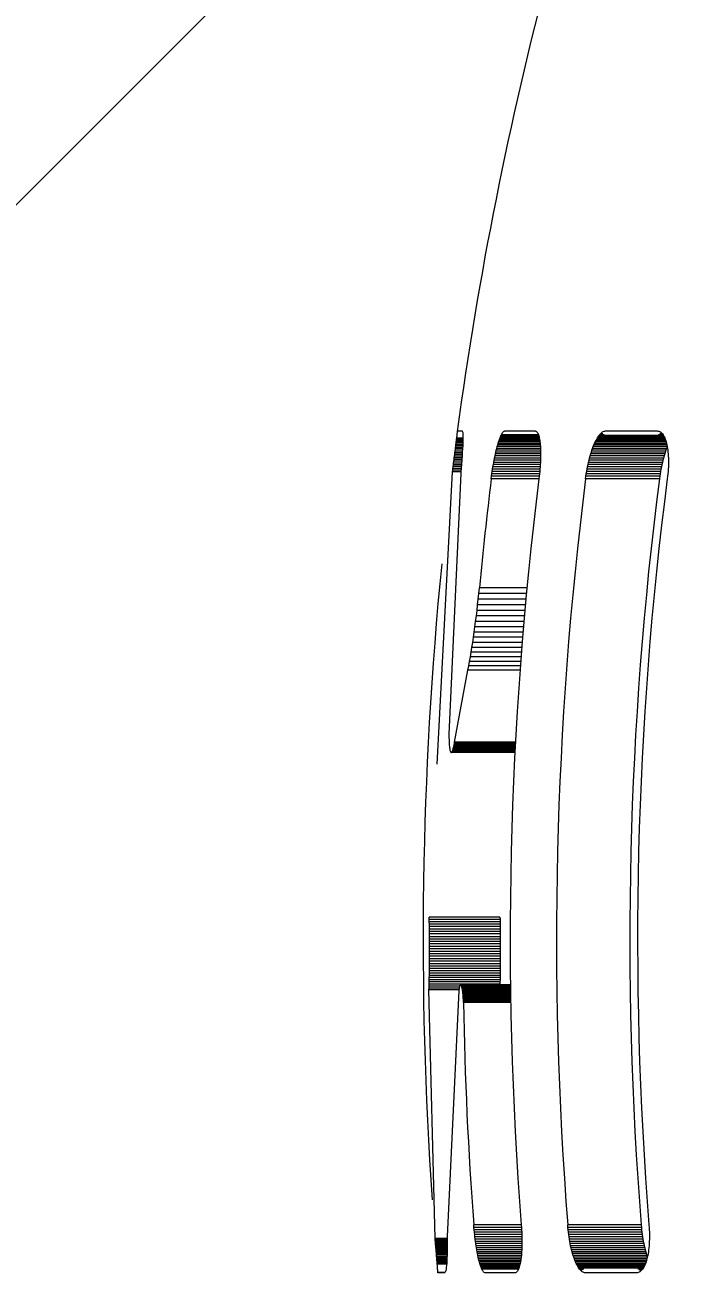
# Model space of a CAD drawing. Header units: millimetres. Extents: x -6332 to 8932, y -6739 to 7096.
# Drawn here: x -1417.32 to -1414.53, y 3759.67 to 3764.97 of the extents above; entities that cross this region are included whole.
import ezdxf

# ---------------------------------------------------------------- set-up
doc = ezdxf.new("R2010")
doc.units = ezdxf.units.MM
for name, color, linetype in [('DIKOM_ОБЪЕКТ', 7, 'Continuous'), ('DIKOM_РАЗМЕР_ЗОНА', 7, 'Continuous'), ('DIKOM_РАЗМЕР_ОБЪЕКТА', 7, 'Continuous')]:
    doc.layers.add(name, color=color, linetype=linetype)
doc.styles.add('style1', font='arial.ttf', dxfattribs={"width": 0.8})
doc.dimstyles.new('1-50', dxfattribs={"dimtxt": 300, "dimasz": 200, "dimexe": 100, "dimexo": 0, "dimgap": 100, "dimtad": 1, "dimtxsty": 'style1', "dimcen": 200, "dimclrd": 7, "dimclre": 7, "dimclrt": 7, "dimadec": 1, "dimazin": 2, "dimtfac": 1, "dimtmove": 0, "dimatfit": 2, "dimfxl": 0, "dimlwd": 25, "dimlwe": 18, "dimarcsym": 0})

# ---------------------------------------------------------------- blocks, each defined once
blk = doc.blocks.new('*D9')
at = {"layer": 'Defpoints', "color": 0, "transparency": 16777216}
for p in [(777.1701, 5593.9682), (-4228.7284, -3389.7793), (7301.722, -3389.7793)]:
    blk.add_point(p, dxfattribs=at)
at = {"layer": 'DIKOM_РАЗМЕР_ОБЪЕКТА', "color": 7, "lineweight": 18, "transparency": 16777216}
for p, q in [((777.1701, 5593.9682), (7401.722, 5593.9682)), ((-4228.7284, -3389.7793), (7401.722, -3389.7793))]:
    blk.add_line(p, q, dxfattribs=at)
at = {"layer": 'DIKOM_РАЗМЕР_ОБЪЕКТА', "color": 7, "lineweight": 25, "transparency": 16777216}
blk.add_line((7301.722, 5393.9682), (7301.722, -3189.7793), dxfattribs=at)
at = {"layer": 'DIKOM_РАЗМЕР_ОБЪЕКТА', "color": 7, "transparency": 16777216}
for points in [[(7268.3887, 5393.9682), (7335.0554, 5393.9682), (7301.722, 5593.9682)], [(7268.3887, -3189.7793), (7335.0554, -3189.7793), (7301.722, -3389.7793)]]:
    blk.add_solid(points, dxfattribs=at)
at = {"layer": 'DIKOM_РАЗМЕР_ОБЪЕКТА', "color": 7, "transparency": 16777216, "insert": (7048.5501, 1153.7141), "char_height": 300, "attachment_point": 5, "rotation": 90, "style": 'style1'}
blk.add_mtext('9000', dxfattribs=at)
blk = doc.blocks.new('*D11')
at = {"layer": 'Defpoints', "color": 0, "transparency": 16777216}
for p in [(1114.3456, 7096.3506), (-4349.5889, -4627.3441), (8831.7573, -4627.3441)]:
    blk.add_point(p, dxfattribs=at)
at = {"layer": 'DIKOM_РАЗМЕР_ЗОНА', "color": 7, "lineweight": 18, "transparency": 16777216}
for p, q in [((1114.3456, 7096.3506), (8931.7573, 7096.3506)), ((-4349.5889, -4627.3441), (8931.7573, -4627.3441))]:
    blk.add_line(p, q, dxfattribs=at)
at = {"layer": 'DIKOM_РАЗМЕР_ЗОНА', "color": 7, "lineweight": 25, "transparency": 16777216}
blk.add_line((8831.7573, 6896.3506), (8831.7573, -4427.3441), dxfattribs=at)
at = {"layer": 'DIKOM_РАЗМЕР_ЗОНА', "color": 7, "transparency": 16777216}
for points in [[(8798.4239, 6896.3506), (8865.0906, 6896.3506), (8831.7573, 7096.3506)], [(8798.4239, -4427.3441), (8865.0906, -4427.3441), (8831.7573, -4627.3441)]]:
    blk.add_solid(points, dxfattribs=at)
at = {"layer": 'DIKOM_РАЗМЕР_ЗОНА', "color": 7, "transparency": 16777216, "insert": (8578.5854, 1308.1962), "char_height": 300, "attachment_point": 5, "rotation": 90, "style": 'style1'}
blk.add_mtext('11750', dxfattribs=at)

msp = doc.modelspace()

# ---------------------------------------------------------------- linework, layer by layer
at = {"layer": 'DIKOM_ОБЪЕКТ', "color": 7, "linetype": 'Continuous', "lineweight": 15}
for p, q in [((-1380.6141, 3800.9534), (-1444.1382, 3737.4292)), ((-1415.4906, 3763.1879), (-1415.4897, 3763.1946)), ((-1415.4897, 3763.1946), (-1415.489, 3763.2003)), ((-1415.4616, 3763.1946), (-1415.4897, 3763.1946)), ((-1415.489, 3763.2003), (-1415.4883, 3763.206)), ((-1415.4614, 3763.2003), (-1415.489, 3763.2003)), ((-1415.4883, 3763.206), (-1415.4877, 3763.2118)), ((-1415.4613, 3763.206), (-1415.4883, 3763.206)), ((-1415.4877, 3763.2118), (-1415.4871, 3763.2165)), ((-1415.4611, 3763.2118), (-1415.4877, 3763.2118)), ((-1415.4871, 3763.2165), (-1415.4865, 3763.2213)), ((-1415.4611, 3763.2165), (-1415.4871, 3763.2165)), ((-1415.4865, 3763.2213), (-1415.486, 3763.2261)), ((-1415.486, 3763.2261), (-1415.4856, 3763.2299)), ((-1415.4856, 3763.2299), (-1415.4852, 3763.2337)), ((-1415.4852, 3763.2337), (-1415.4849, 3763.237)), ((-1415.4849, 3763.237), (-1415.4845, 3763.2399)), ((-1415.4845, 3763.2399), (-1415.4843, 3763.2423)), ((-1415.4843, 3763.2423), (-1415.4841, 3763.2442)), ((-1415.484, 3763.2466), (-1415.4646, 3763.2466)), ((-1415.484, 3763.2461), (-1415.484, 3763.2466)), ((-1415.484, 3763.2451), (-1415.484, 3763.2461)), ((-1415.4646, 3763.2466), (-1415.4641, 3763.2461)), ((-1415.4641, 3763.2461), (-1415.4635, 3763.2456)), ((-1415.4635, 3763.2456), (-1415.4627, 3763.2432)), ((-1415.4627, 3763.2432), (-1415.462, 3763.2394)), ((-1415.462, 3763.2394), (-1415.4615, 3763.2337)), ((-1415.4615, 3763.1975), (-1415.462, 3763.1851)), ((-1415.4615, 3763.2337), (-1415.4613, 3763.227)), ((-1415.4613, 3763.2089), (-1415.4615, 3763.1975)), ((-1415.4613, 3763.227), (-1415.4611, 3763.2184)), ((-1415.4611, 3763.2184), (-1415.4613, 3763.2089)), ((-1415.3132, 3763.187), (-1415.3113, 3763.1936)), ((-1415.3113, 3763.1936), (-1415.3093, 3763.1998)), ((-1415.133, 3763.1936), (-1415.3113, 3763.1936)), ((-1415.3093, 3763.1998), (-1415.3074, 3763.206)), ((-1415.1337, 3763.1998), (-1415.3093, 3763.1998)), ((-1415.3074, 3763.206), (-1415.3053, 3763.2118)), ((-1415.1345, 3763.206), (-1415.3074, 3763.206)), ((-1415.3053, 3763.2118), (-1415.3034, 3763.217)), ((-1415.1355, 3763.2118), (-1415.3053, 3763.2118)), ((-1415.3034, 3763.217), (-1415.3014, 3763.2218)), ((-1415.1365, 3763.217), (-1415.3034, 3763.217)), ((-1415.3014, 3763.2218), (-1415.2995, 3763.2265)), ((-1415.1376, 3763.2218), (-1415.3014, 3763.2218)), ((-1415.2995, 3763.2265), (-1415.2975, 3763.2304)), ((-1415.1389, 3763.2265), (-1415.2995, 3763.2265)), ((-1415.2975, 3763.2304), (-1415.2956, 3763.2342)), ((-1415.1402, 3763.2304), (-1415.2975, 3763.2304)), ((-1415.2956, 3763.2342), (-1415.2936, 3763.237)), ((-1415.2927, 3763.2342), (-1415.2956, 3763.2342)), ((-1415.2936, 3763.237), (-1415.2917, 3763.2399)), ((-1415.2917, 3763.2399), (-1415.2899, 3763.2423)), ((-1415.2899, 3763.2423), (-1415.288, 3763.2442)), ((-1415.288, 3763.2442), (-1415.2863, 3763.2456)), ((-1415.2863, 3763.2456), (-1415.2846, 3763.2461)), ((-1415.2846, 3763.2461), (-1415.2828, 3763.2466)), ((-1415.2828, 3763.2466), (-1415.1545, 3763.2466)), ((-1415.1545, 3763.2466), (-1415.1525, 3763.2461)), ((-1415.1525, 3763.2461), (-1415.1505, 3763.2456)), ((-1415.1505, 3763.2456), (-1415.1484, 3763.2442)), ((-1415.1484, 3763.2442), (-1415.1467, 3763.2423)), ((-1415.1467, 3763.2423), (-1415.1449, 3763.2399)), ((-1415.1449, 3763.2399), (-1415.1432, 3763.237)), ((-1415.1417, 3763.2342), (-1415.1448, 3763.2342)), ((-1415.1432, 3763.237), (-1415.1417, 3763.2342)), ((-1415.1417, 3763.2342), (-1415.1402, 3763.2304)), ((-1415.1402, 3763.2304), (-1415.1389, 3763.2265)), ((-1415.1389, 3763.2265), (-1415.1376, 3763.2218)), ((-1415.1376, 3763.2218), (-1415.1365, 3763.217)), ((-1415.1365, 3763.217), (-1415.1355, 3763.2118)), ((-1415.1355, 3763.2118), (-1415.1345, 3763.206)), ((-1415.1345, 3763.206), (-1415.1337, 3763.1998)), ((-1415.1337, 3763.1998), (-1415.133, 3763.1936)), ((-1415.133, 3763.1936), (-1415.1324, 3763.187)), ((-1414.9043, 3763.187), (-1414.9014, 3763.1936)), ((-1414.9014, 3763.1936), (-1414.8985, 3763.1998)), ((-1414.5958, 3763.1936), (-1414.9014, 3763.1936)), ((-1414.8985, 3763.1998), (-1414.8955, 3763.206)), ((-1414.5975, 3763.1998), (-1414.8985, 3763.1998)), ((-1414.8955, 3763.206), (-1414.8925, 3763.2118)), ((-1414.5994, 3763.206), (-1414.8955, 3763.206)), ((-1414.8925, 3763.2118), (-1414.8894, 3763.217)), ((-1414.6013, 3763.2118), (-1414.8925, 3763.2118)), ((-1414.8894, 3763.217), (-1414.8863, 3763.2218)), ((-1414.6034, 3763.217), (-1414.8894, 3763.217)), ((-1414.8863, 3763.2218), (-1414.8832, 3763.2265)), ((-1414.6057, 3763.2218), (-1414.8863, 3763.2218)), ((-1414.8832, 3763.2265), (-1414.8801, 3763.2304)), ((-1414.6081, 3763.2265), (-1414.8832, 3763.2265)), ((-1414.8801, 3763.2304), (-1414.877, 3763.2342)), ((-1414.8604, 3763.2304), (-1414.8801, 3763.2304)), ((-1414.877, 3763.2342), (-1414.8739, 3763.237)), ((-1414.8666, 3763.2342), (-1414.877, 3763.2342)), ((-1414.8739, 3763.237), (-1414.8707, 3763.2399)), ((-1414.8694, 3763.237), (-1414.8739, 3763.237)), ((-1414.8707, 3763.2399), (-1414.8676, 3763.2423)), ((-1414.8676, 3763.2423), (-1414.8645, 3763.2442)), ((-1414.8645, 3763.2442), (-1414.8614, 3763.2456)), ((-1414.8614, 3763.2456), (-1414.8583, 3763.2461)), ((-1414.8583, 3763.2461), (-1414.8552, 3763.2466)), ((-1414.8552, 3763.2466), (-1414.6354, 3763.2466)), ((-1414.6354, 3763.2466), (-1414.6319, 3763.2461)), ((-1414.6319, 3763.2461), (-1414.6285, 3763.2456)), ((-1414.6106, 3763.2304), (-1414.6302, 3763.2304)), ((-1414.6285, 3763.2456), (-1414.6252, 3763.2442)), ((-1414.6252, 3763.2442), (-1414.622, 3763.2423)), ((-1414.6133, 3763.2342), (-1414.624, 3763.2342)), ((-1414.622, 3763.2423), (-1414.619, 3763.2399)), ((-1414.6161, 3763.237), (-1414.6213, 3763.237)), ((-1414.619, 3763.2399), (-1414.6199, 3763.2399)), ((-1414.619, 3763.2399), (-1414.6161, 3763.237)), ((-1414.6161, 3763.237), (-1414.6133, 3763.2342)), ((-1414.6133, 3763.2342), (-1414.6106, 3763.2304)), ((-1414.6106, 3763.2304), (-1414.6081, 3763.2265)), ((-1414.6081, 3763.2265), (-1414.6057, 3763.2218)), ((-1414.6057, 3763.2218), (-1414.6034, 3763.217)), ((-1414.6034, 3763.217), (-1414.6013, 3763.2118)), ((-1414.6013, 3763.2118), (-1414.5994, 3763.206)), ((-1414.5994, 3763.206), (-1414.5975, 3763.1998)), ((-1414.5975, 3763.1998), (-1414.5958, 3763.1936)), ((-1414.5958, 3763.1936), (-1414.5942, 3763.187)), ((-1415.4967, 3763.1398), (-1415.4957, 3763.1469)), ((-1415.4957, 3763.1469), (-1415.4948, 3763.1541)), ((-1415.4641, 3763.1469), (-1415.4957, 3763.1469)), ((-1415.4948, 3763.1541), (-1415.4939, 3763.1612)), ((-1415.4636, 3763.1541), (-1415.4948, 3763.1541)), ((-1415.4939, 3763.1612), (-1415.4931, 3763.1684)), ((-1415.4633, 3763.1612), (-1415.4939, 3763.1612)), ((-1415.4931, 3763.1684), (-1415.4921, 3763.175)), ((-1415.4628, 3763.1684), (-1415.4931, 3763.1684)), ((-1415.4921, 3763.175), (-1415.4913, 3763.1817)), ((-1415.4624, 3763.175), (-1415.4921, 3763.175)), ((-1415.4913, 3763.1817), (-1415.4906, 3763.1879)), ((-1415.4622, 3763.1817), (-1415.4913, 3763.1817)), ((-1415.4618, 3763.1879), (-1415.4906, 3763.1879)), ((-1415.4645, 3763.1407), (-1415.4658, 3763.1236)), ((-1415.4635, 3763.1565), (-1415.4645, 3763.1407)), ((-1415.4627, 3763.1717), (-1415.4635, 3763.1565)), ((-1415.462, 3763.1851), (-1415.4627, 3763.1717)), ((-1415.3246, 3763.1402), (-1415.3229, 3763.1488)), ((-1415.3229, 3763.1488), (-1415.3209, 3763.1569)), ((-1415.1309, 3763.1488), (-1415.3229, 3763.1488)), ((-1415.3209, 3763.1569), (-1415.319, 3763.165)), ((-1415.1309, 3763.1569), (-1415.3209, 3763.1569)), ((-1415.319, 3763.165), (-1415.3171, 3763.1722)), ((-1415.1312, 3763.165), (-1415.319, 3763.165)), ((-1415.3171, 3763.1722), (-1415.3152, 3763.1798)), ((-1415.1314, 3763.1722), (-1415.3171, 3763.1722)), ((-1415.3152, 3763.1798), (-1415.3132, 3763.187)), ((-1415.1319, 3763.1798), (-1415.3152, 3763.1798)), ((-1415.1324, 3763.187), (-1415.3132, 3763.187)), ((-1415.1324, 3763.187), (-1415.1319, 3763.1798)), ((-1415.1319, 3763.1798), (-1415.1314, 3763.1722)), ((-1415.1314, 3763.1722), (-1415.1312, 3763.165)), ((-1415.1312, 3763.165), (-1415.1309, 3763.1569)), ((-1415.1309, 3763.1569), (-1415.1309, 3763.1488)), ((-1415.1309, 3763.1488), (-1415.1309, 3763.1402)), ((-1414.9204, 3763.1402), (-1414.9179, 3763.1488)), ((-1414.9179, 3763.1488), (-1414.9153, 3763.1569)), ((-1414.6037, 3763.1488), (-1414.9179, 3763.1488)), ((-1414.9153, 3763.1569), (-1414.9127, 3763.165)), ((-1414.6012, 3763.1569), (-1414.9153, 3763.1569)), ((-1414.9127, 3763.165), (-1414.9099, 3763.1722)), ((-1414.5984, 3763.165), (-1414.9127, 3763.165)), ((-1414.9099, 3763.1722), (-1414.9072, 3763.1798)), ((-1414.5957, 3763.1722), (-1414.9099, 3763.1722)), ((-1414.9072, 3763.1798), (-1414.9043, 3763.187)), ((-1414.5929, 3763.1798), (-1414.9072, 3763.1798)), ((-1414.5942, 3763.187), (-1414.9043, 3763.187)), ((-1414.6037, 3763.1488), (-1414.6063, 3763.1402)), ((-1414.6012, 3763.1569), (-1414.6037, 3763.1488)), ((-1414.5984, 3763.165), (-1414.6012, 3763.1569)), ((-1414.5957, 3763.1722), (-1414.5984, 3763.165)), ((-1414.5928, 3763.1798), (-1414.5957, 3763.1722)), ((-1414.5942, 3763.187), (-1414.5929, 3763.1798)), ((-1414.5929, 3763.1798), (-1414.5916, 3763.1722)), ((-1414.5916, 3763.1722), (-1414.5905, 3763.165)), ((-1414.5905, 3763.165), (-1414.5897, 3763.1569)), ((-1414.5897, 3763.1569), (-1414.589, 3763.1488)), ((-1414.589, 3763.1488), (-1414.5884, 3763.1402)), ((-1415.5033, 3763.0873), (-1415.5024, 3763.0949)), ((-1415.5024, 3763.0949), (-1415.5014, 3763.1021)), ((-1415.4679, 3763.0949), (-1415.5024, 3763.0949)), ((-1415.5014, 3763.1021), (-1415.5005, 3763.1097)), ((-1415.4673, 3763.1021), (-1415.5014, 3763.1021)), ((-1415.5005, 3763.1097), (-1415.4995, 3763.1174)), ((-1415.4667, 3763.1097), (-1415.5005, 3763.1097)), ((-1415.4995, 3763.1174), (-1415.4986, 3763.1245)), ((-1415.4663, 3763.1174), (-1415.4995, 3763.1174)), ((-1415.4986, 3763.1245), (-1415.4976, 3763.1321)), ((-1415.4657, 3763.1245), (-1415.4986, 3763.1245)), ((-1415.4976, 3763.1321), (-1415.4967, 3763.1398)), ((-1415.4651, 3763.1321), (-1415.4976, 3763.1321)), ((-1415.4646, 3763.1398), (-1415.4967, 3763.1398)), ((-1415.4671, 3763.105), (-1415.4688, 3763.0859)), ((-1415.4658, 3763.1236), (-1415.4671, 3763.105)), ((-1415.3348, 3763.0844), (-1415.3332, 3763.094)), ((-1415.3332, 3763.094), (-1415.3317, 3763.1035)), ((-1415.133, 3763.094), (-1415.3332, 3763.094)), ((-1415.3317, 3763.1035), (-1415.3299, 3763.1131)), ((-1415.1324, 3763.1035), (-1415.3317, 3763.1035)), ((-1415.3299, 3763.1131), (-1415.3282, 3763.1221)), ((-1415.1319, 3763.1131), (-1415.3299, 3763.1131)), ((-1415.3282, 3763.1221), (-1415.3264, 3763.1312)), ((-1415.1314, 3763.1221), (-1415.3282, 3763.1221)), ((-1415.3264, 3763.1312), (-1415.3246, 3763.1402)), ((-1415.1312, 3763.1312), (-1415.3264, 3763.1312)), ((-1415.1309, 3763.1402), (-1415.3246, 3763.1402)), ((-1415.133, 3763.094), (-1415.1338, 3763.0844)), ((-1415.1324, 3763.1035), (-1415.133, 3763.094)), ((-1415.1319, 3763.1131), (-1415.1324, 3763.1035)), ((-1415.1314, 3763.1221), (-1415.1319, 3763.1131)), ((-1415.1312, 3763.1312), (-1415.1314, 3763.1221)), ((-1415.1309, 3763.1402), (-1415.1312, 3763.1312)), ((-1414.9334, 3763.0844), (-1414.9315, 3763.094)), ((-1414.9315, 3763.094), (-1414.9295, 3763.1035)), ((-1414.6176, 3763.094), (-1414.9315, 3763.094)), ((-1414.9295, 3763.1035), (-1414.9273, 3763.1131)), ((-1414.6155, 3763.1035), (-1414.9295, 3763.1035)), ((-1414.9273, 3763.1131), (-1414.925, 3763.1221)), ((-1414.6133, 3763.1131), (-1414.9273, 3763.1131)), ((-1414.925, 3763.1221), (-1414.9228, 3763.1312)), ((-1414.6111, 3763.1221), (-1414.925, 3763.1221)), ((-1414.9228, 3763.1312), (-1414.9204, 3763.1402)), ((-1414.6087, 3763.1312), (-1414.9228, 3763.1312)), ((-1414.6063, 3763.1402), (-1414.9204, 3763.1402)), ((-1414.6176, 3763.094), (-1414.6195, 3763.0844)), ((-1414.6155, 3763.1035), (-1414.6176, 3763.094)), ((-1414.6133, 3763.1131), (-1414.6155, 3763.1035)), ((-1414.6111, 3763.1221), (-1414.6133, 3763.1131)), ((-1414.6087, 3763.1312), (-1414.6111, 3763.1221)), ((-1414.6063, 3763.1402), (-1414.6087, 3763.1312)), ((-1414.5882, 3763.094), (-1414.5886, 3763.0844)), ((-1414.5884, 3763.1402), (-1414.588, 3763.1312)), ((-1414.5879, 3763.1035), (-1414.5882, 3763.094)), ((-1414.588, 3763.1312), (-1414.5878, 3763.1221)), ((-1414.5877, 3763.1131), (-1414.5879, 3763.1035)), ((-1414.5878, 3763.1221), (-1414.5877, 3763.1131)), ((-1415.5708, 3761.8304), (-1415.5054, 3763.073)), ((-1415.4704, 3763.0659), (-1415.5203, 3761.9586)), ((-1415.5054, 3763.073), (-1415.5043, 3763.0802)), ((-1415.4698, 3763.073), (-1415.5054, 3763.073)), ((-1415.5043, 3763.0802), (-1415.5033, 3763.0873)), ((-1415.4692, 3763.0802), (-1415.5043, 3763.0802)), ((-1415.4686, 3763.0873), (-1415.5033, 3763.0873)), ((-1415.4696, 3763.0759), (-1415.4704, 3763.0659)), ((-1415.4688, 3763.0859), (-1415.4696, 3763.0759)), ((-1415.3405, 3763.0434), (-1415.3392, 3763.0539)), ((-1415.138, 3763.0434), (-1415.3405, 3763.0434)), ((-1415.3392, 3763.0539), (-1415.3379, 3763.0639)), ((-1415.1368, 3763.0539), (-1415.3392, 3763.0539)), ((-1415.3379, 3763.0639), (-1415.3363, 3763.074)), ((-1415.1357, 3763.0639), (-1415.3379, 3763.0639)), ((-1415.3363, 3763.074), (-1415.3348, 3763.0844)), ((-1415.1346, 3763.074), (-1415.3363, 3763.074)), ((-1415.1338, 3763.0844), (-1415.3348, 3763.0844)), ((-1415.1368, 3763.0539), (-1415.138, 3763.0434)), ((-1415.1357, 3763.0639), (-1415.1368, 3763.0539)), ((-1415.1346, 3763.074), (-1415.1357, 3763.0639)), ((-1415.1338, 3763.0844), (-1415.1346, 3763.074)), ((-1414.9397, 3763.0434), (-1414.9383, 3763.0539)), ((-1414.6261, 3763.0434), (-1414.9397, 3763.0434)), ((-1414.9383, 3763.0539), (-1414.9367, 3763.0639)), ((-1414.6246, 3763.0539), (-1414.9383, 3763.0539)), ((-1414.9367, 3763.0639), (-1414.9352, 3763.074)), ((-1414.623, 3763.0639), (-1414.9367, 3763.0639)), ((-1414.9352, 3763.074), (-1414.9334, 3763.0844)), ((-1414.6213, 3763.074), (-1414.9352, 3763.074)), ((-1414.6195, 3763.0844), (-1414.9334, 3763.0844)), ((-1414.6246, 3763.0539), (-1414.6261, 3763.0434)), ((-1414.623, 3763.0639), (-1414.6246, 3763.0539)), ((-1414.6213, 3763.074), (-1414.623, 3763.0639)), ((-1414.6195, 3763.0844), (-1414.6213, 3763.074)), ((-1414.5914, 3763.0539), (-1414.5926, 3763.0434)), ((-1414.5903, 3763.0639), (-1414.5914, 3763.0539)), ((-1414.5894, 3763.074), (-1414.5903, 3763.0639)), ((-1414.5886, 3763.0844), (-1414.5894, 3763.074)), ((-1415.3933, 3762.5561), (-1415.3909, 3762.5804)), ((-1415.1891, 3762.5804), (-1415.3909, 3762.5804)), ((-1415.4011, 3762.4841), (-1415.3983, 3762.508)), ((-1415.3983, 3762.508), (-1415.3958, 3762.5318)), ((-1415.1958, 3762.508), (-1415.3983, 3762.508)), ((-1415.3958, 3762.5318), (-1415.3933, 3762.5561)), ((-1415.1936, 3762.5318), (-1415.3958, 3762.5318)), ((-1415.1914, 3762.5561), (-1415.3933, 3762.5561)), ((-1415.4068, 3762.4374), (-1415.4039, 3762.4603)), ((-1415.4039, 3762.4603), (-1415.4011, 3762.4841)), ((-1415.2001, 3762.4603), (-1415.4039, 3762.4603)), ((-1415.1979, 3762.4841), (-1415.4011, 3762.4841)), ((-1415.4129, 3762.3916), (-1415.4098, 3762.4145)), ((-1415.4098, 3762.4145), (-1415.4068, 3762.4374)), ((-1415.204, 3762.4145), (-1415.4098, 3762.4145)), ((-1415.202, 3762.4374), (-1415.4068, 3762.4374)), ((-1415.4225, 3762.3268), (-1415.4192, 3762.3482)), ((-1415.4192, 3762.3482), (-1415.416, 3762.3697)), ((-1415.2095, 3762.3482), (-1415.4192, 3762.3482)), ((-1415.416, 3762.3697), (-1415.4129, 3762.3916)), ((-1415.2077, 3762.3697), (-1415.416, 3762.3697)), ((-1415.2059, 3762.3916), (-1415.4129, 3762.3916)), ((-1415.4293, 3762.2862), (-1415.4258, 3762.3063)), ((-1415.4258, 3762.3063), (-1415.4225, 3762.3268)), ((-1415.2127, 3762.3063), (-1415.4258, 3762.3063)), ((-1415.2112, 3762.3268), (-1415.4225, 3762.3268)), ((-1415.4399, 3762.2304), (-1415.4363, 3762.2481)), ((-1415.4363, 3762.2481), (-1415.4328, 3762.2672)), ((-1415.2171, 3762.2481), (-1415.4363, 3762.2481)), ((-1415.4328, 3762.2672), (-1415.4293, 3762.2862)), ((-1415.2158, 3762.2672), (-1415.4328, 3762.2672)), ((-1415.2143, 3762.2862), (-1415.4293, 3762.2862)), ((-1415.4962, 3761.9248), (-1415.4399, 3762.2304)), ((-1415.2184, 3762.2304), (-1415.4399, 3762.2304)), ((-1415.5203, 3761.9586), (-1415.5203, 3761.9505)), ((-1415.5203, 3761.9505), (-1415.5201, 3761.9429)), ((-1415.5201, 3761.9429), (-1415.5199, 3761.9357)), ((-1415.5199, 3761.9357), (-1415.5198, 3761.9291)), ((-1415.5198, 3761.9291), (-1415.5194, 3761.9224)), ((-1415.5194, 3761.9224), (-1415.5191, 3761.9167)), ((-1415.4973, 3761.9181), (-1415.4962, 3761.9248)), ((-1415.2377, 3761.9248), (-1415.4962, 3761.9248)), ((-1415.5191, 3761.9167), (-1415.5187, 3761.911)), ((-1415.5187, 3761.911), (-1415.5182, 3761.9062)), ((-1415.5182, 3761.9062), (-1415.5176, 3761.9014)), ((-1415.5176, 3761.9014), (-1415.5172, 3761.8971)), ((-1415.5172, 3761.8971), (-1415.5164, 3761.8933)), ((-1415.5164, 3761.8933), (-1415.5159, 3761.8904)), ((-1415.5159, 3761.8904), (-1415.5151, 3761.8876)), ((-1415.5151, 3761.8876), (-1415.5143, 3761.8852)), ((-1415.5143, 3761.8852), (-1415.5136, 3761.8833)), ((-1415.5136, 3761.8833), (-1415.5128, 3761.8819)), ((-1415.5128, 3761.8819), (-1415.5118, 3761.8809)), ((-1415.5118, 3761.8809), (-1415.511, 3761.8804)), ((-1415.511, 3761.8804), (-1415.51, 3761.8804)), ((-1415.51, 3761.8804), (-1415.5091, 3761.8809)), ((-1415.24, 3761.8804), (-1415.51, 3761.8804)), ((-1415.5091, 3761.8809), (-1415.508, 3761.8819)), ((-1415.24, 3761.8809), (-1415.5091, 3761.8809)), ((-1415.508, 3761.8819), (-1415.507, 3761.8833)), ((-1415.24, 3761.8819), (-1415.508, 3761.8819)), ((-1415.507, 3761.8833), (-1415.506, 3761.8852)), ((-1415.2399, 3761.8833), (-1415.507, 3761.8833)), ((-1415.506, 3761.8852), (-1415.5049, 3761.8876)), ((-1415.2398, 3761.8852), (-1415.506, 3761.8852)), ((-1415.5049, 3761.8876), (-1415.5038, 3761.8904)), ((-1415.2396, 3761.8876), (-1415.5049, 3761.8876)), ((-1415.5038, 3761.8904), (-1415.5027, 3761.8938)), ((-1415.2395, 3761.8904), (-1415.5038, 3761.8904)), ((-1415.5027, 3761.8938), (-1415.5017, 3761.8976)), ((-1415.2394, 3761.8938), (-1415.5027, 3761.8938)), ((-1415.5017, 3761.8976), (-1415.5006, 3761.9019)), ((-1415.2392, 3761.8976), (-1415.5017, 3761.8976)), ((-1415.5006, 3761.9019), (-1415.4995, 3761.9071)), ((-1415.2389, 3761.9019), (-1415.5006, 3761.9019)), ((-1415.4995, 3761.9071), (-1415.4983, 3761.9124)), ((-1415.2387, 3761.9071), (-1415.4995, 3761.9071)), ((-1415.4983, 3761.9124), (-1415.4973, 3761.9181)), ((-1415.2383, 3761.9124), (-1415.4983, 3761.9124)), ((-1415.2381, 3761.9181), (-1415.4973, 3761.9181)), ((-1415.6039, 3761.1709), (-1415.6042, 3761.1809)), ((-1415.3038, 3761.1809), (-1415.6042, 3761.1809)), ((-1415.3038, 3761.1809), (-1415.3034, 3761.1709)), ((-1415.6037, 3761.1609), (-1415.6039, 3761.1709)), ((-1415.3034, 3761.1709), (-1415.6039, 3761.1709)), ((-1415.6036, 3761.1509), (-1415.6037, 3761.1609)), ((-1415.3033, 3761.1609), (-1415.6037, 3761.1609)), ((-1415.6034, 3761.1409), (-1415.6036, 3761.1509)), ((-1415.3031, 3761.1509), (-1415.6036, 3761.1509)), ((-1415.6032, 3761.1304), (-1415.6034, 3761.1409)), ((-1415.3028, 3761.1409), (-1415.6034, 3761.1409)), ((-1415.6031, 3761.1199), (-1415.6032, 3761.1304)), ((-1415.3027, 3761.1304), (-1415.6032, 3761.1304)), ((-1415.3034, 3761.1709), (-1415.3033, 3761.1609)), ((-1415.3033, 3761.1609), (-1415.3031, 3761.1509)), ((-1415.3031, 3761.1509), (-1415.3028, 3761.1409)), ((-1415.3028, 3761.1409), (-1415.3027, 3761.1304)), ((-1415.3027, 3761.1304), (-1415.3026, 3761.1199)), ((-1415.603, 3761.1099), (-1415.6031, 3761.1199)), ((-1415.3026, 3761.1199), (-1415.6031, 3761.1199)), ((-1415.6029, 3761.0989), (-1415.603, 3761.1099)), ((-1415.3025, 3761.1099), (-1415.603, 3761.1099)), ((-1415.6028, 3761.0884), (-1415.6029, 3761.0989)), ((-1415.6029, 3761.0989), (-1415.3023, 3761.0989)), ((-1415.6028, 3761.087), (-1415.6028, 3761.0884)), ((-1415.6028, 3761.0884), (-1415.3022, 3761.0884)), ((-1415.6026, 3761.0779), (-1415.6028, 3761.087)), ((-1415.6026, 3761.0674), (-1415.6026, 3761.0779)), ((-1415.3021, 3761.0779), (-1415.6026, 3761.0779)), ((-1415.3026, 3761.1199), (-1415.3025, 3761.1099)), ((-1415.3025, 3761.1099), (-1415.3023, 3761.0989)), ((-1415.3023, 3761.0989), (-1415.3022, 3761.0884)), ((-1415.3022, 3761.0884), (-1415.3022, 3761.087)), ((-1415.3022, 3761.087), (-1415.3021, 3761.0779)), ((-1415.3021, 3761.0779), (-1415.3021, 3761.0674)), ((-1415.6025, 3761.0565), (-1415.6026, 3761.0674)), ((-1415.3021, 3761.0674), (-1415.6026, 3761.0674)), ((-1415.6026, 3761.0145), (-1415.6025, 3761.025)), ((-1415.6025, 3761.046), (-1415.6025, 3761.0565)), ((-1415.302, 3761.0565), (-1415.6025, 3761.0565)), ((-1415.6025, 3761.0355), (-1415.6025, 3761.046)), ((-1415.302, 3761.046), (-1415.6025, 3761.046)), ((-1415.6025, 3761.025), (-1415.6025, 3761.0355)), ((-1415.302, 3761.0355), (-1415.6025, 3761.0355)), ((-1415.3021, 3761.025), (-1415.6025, 3761.025)), ((-1415.3021, 3761.0674), (-1415.302, 3761.0565)), ((-1415.302, 3761.0355), (-1415.3021, 3761.025)), ((-1415.3021, 3761.025), (-1415.3021, 3761.0145)), ((-1415.302, 3761.0565), (-1415.302, 3761.046)), ((-1415.302, 3761.046), (-1415.302, 3761.0355)), ((-1415.6031, 3760.963), (-1415.603, 3760.973)), ((-1415.603, 3760.973), (-1415.6029, 3760.983)), ((-1415.3025, 3760.973), (-1415.603, 3760.973)), ((-1415.6029, 3760.983), (-1415.6028, 3760.9935)), ((-1415.3023, 3760.983), (-1415.6029, 3760.983)), ((-1415.6028, 3760.9935), (-1415.6026, 3761.004)), ((-1415.3022, 3760.9935), (-1415.6028, 3760.9935)), ((-1415.6026, 3761.004), (-1415.6026, 3761.0145)), ((-1415.3021, 3761.0145), (-1415.6026, 3761.0145)), ((-1415.3021, 3761.004), (-1415.6026, 3761.004)), ((-1415.3025, 3760.973), (-1415.3026, 3760.963)), ((-1415.3023, 3760.983), (-1415.3025, 3760.973)), ((-1415.3022, 3760.9935), (-1415.3023, 3760.983)), ((-1415.3021, 3761.004), (-1415.3022, 3760.9935)), ((-1415.3021, 3761.0145), (-1415.3021, 3761.004)), ((-1415.6042, 3760.9053), (-1415.6039, 3760.9144)), ((-1415.6039, 3760.9144), (-1415.6037, 3760.9239)), ((-1415.3034, 3760.9144), (-1415.6039, 3760.9144)), ((-1415.6037, 3760.9239), (-1415.6036, 3760.9334)), ((-1415.3033, 3760.9239), (-1415.6037, 3760.9239)), ((-1415.6036, 3760.9334), (-1415.6034, 3760.943)), ((-1415.3031, 3760.9334), (-1415.6036, 3760.9334)), ((-1415.6034, 3760.943), (-1415.6032, 3760.953)), ((-1415.3028, 3760.943), (-1415.6034, 3760.943)), ((-1415.6032, 3760.953), (-1415.6031, 3760.963)), ((-1415.3027, 3760.953), (-1415.6032, 3760.953)), ((-1415.3026, 3760.963), (-1415.6031, 3760.963)), ((-1415.3034, 3760.9144), (-1415.3037, 3760.9053)), ((-1415.3033, 3760.9239), (-1415.3034, 3760.9144)), ((-1415.3031, 3760.9334), (-1415.3033, 3760.9239)), ((-1415.3028, 3760.943), (-1415.3031, 3760.9334)), ((-1415.3027, 3760.953), (-1415.3028, 3760.943)), ((-1415.3026, 3760.963), (-1415.3027, 3760.953)), ((-1415.6053, 3760.8714), (-1415.605, 3760.8796)), ((-1415.5792, 3759.8157), (-1415.6053, 3760.8714)), ((-1415.4778, 3760.8714), (-1415.6053, 3760.8714)), ((-1415.605, 3760.8796), (-1415.6048, 3760.8877)), ((-1415.4765, 3760.8796), (-1415.605, 3760.8796)), ((-1415.6048, 3760.8877), (-1415.6044, 3760.8967)), ((-1415.4746, 3760.8877), (-1415.6048, 3760.8877)), ((-1415.6044, 3760.8967), (-1415.6042, 3760.9053)), ((-1415.304, 3760.8967), (-1415.6044, 3760.8967)), ((-1415.3037, 3760.9053), (-1415.6042, 3760.9053)), ((-1415.4783, 3760.8672), (-1415.5277, 3759.8238)), ((-1415.4781, 3760.8695), (-1415.4783, 3760.8672)), ((-1415.4777, 3760.8714), (-1415.4781, 3760.8695)), ((-1415.4775, 3760.8738), (-1415.4777, 3760.8714)), ((-1415.4771, 3760.8757), (-1415.4775, 3760.8738)), ((-1415.4769, 3760.8776), (-1415.4771, 3760.8757)), ((-1415.4765, 3760.8796), (-1415.4769, 3760.8776)), ((-1415.4763, 3760.8815), (-1415.4765, 3760.8796)), ((-1415.4759, 3760.8829), (-1415.4763, 3760.8815)), ((-1415.4756, 3760.8843), (-1415.4759, 3760.8829)), ((-1415.4752, 3760.8858), (-1415.4756, 3760.8843)), ((-1415.4748, 3760.8867), (-1415.4752, 3760.8858)), ((-1415.4745, 3760.8881), (-1415.4748, 3760.8867)), ((-1415.4741, 3760.8891), (-1415.4745, 3760.8881)), ((-1415.4738, 3760.89), (-1415.4741, 3760.8891)), ((-1415.4734, 3760.8905), (-1415.4738, 3760.89)), ((-1415.4731, 3760.8915), (-1415.4734, 3760.8905)), ((-1415.4723, 3760.8924), (-1415.4731, 3760.8915)), ((-1415.472, 3760.8929), (-1415.4723, 3760.8924)), ((-1415.4715, 3760.8929), (-1415.472, 3760.8929)), ((-1415.4708, 3760.8934), (-1415.4715, 3760.8929)), ((-1415.47, 3760.8929), (-1415.4708, 3760.8934)), ((-1415.2588, 3760.8934), (-1415.4708, 3760.8934)), ((-1415.4696, 3760.8929), (-1415.47, 3760.8929)), ((-1415.2588, 3760.8929), (-1415.47, 3760.8929)), ((-1415.4689, 3760.892), (-1415.4696, 3760.8929)), ((-1415.2588, 3760.8929), (-1415.4696, 3760.8929)), ((-1415.4684, 3760.8915), (-1415.4689, 3760.892)), ((-1415.2588, 3760.892), (-1415.4689, 3760.892)), ((-1415.468, 3760.8905), (-1415.4684, 3760.8915)), ((-1415.2588, 3760.8915), (-1415.4684, 3760.8915)), ((-1415.4677, 3760.89), (-1415.468, 3760.8905)), ((-1415.2588, 3760.8905), (-1415.468, 3760.8905)), ((-1415.4673, 3760.8891), (-1415.4677, 3760.89)), ((-1415.2588, 3760.89), (-1415.4677, 3760.89)), ((-1415.4669, 3760.8886), (-1415.4673, 3760.8891)), ((-1415.2588, 3760.8891), (-1415.4673, 3760.8891)), ((-1415.4661, 3760.8862), (-1415.4669, 3760.8886)), ((-1415.2588, 3760.8886), (-1415.4669, 3760.8886)), ((-1415.4658, 3760.8853), (-1415.4661, 3760.8862)), ((-1415.2587, 3760.8862), (-1415.4661, 3760.8862)), ((-1415.4654, 3760.8838), (-1415.4658, 3760.8853)), ((-1415.2587, 3760.8853), (-1415.4658, 3760.8853)), ((-1415.4651, 3760.8824), (-1415.4654, 3760.8838)), ((-1415.2587, 3760.8838), (-1415.4654, 3760.8838)), ((-1415.4647, 3760.881), (-1415.4651, 3760.8824)), ((-1415.2587, 3760.8824), (-1415.4651, 3760.8824)), ((-1415.4644, 3760.8796), (-1415.4647, 3760.881)), ((-1415.2587, 3760.881), (-1415.4647, 3760.881)), ((-1415.464, 3760.8781), (-1415.4644, 3760.8796)), ((-1415.2587, 3760.8796), (-1415.4644, 3760.8796)), ((-1415.4636, 3760.8762), (-1415.464, 3760.8781)), ((-1415.2587, 3760.8781), (-1415.464, 3760.8781)), ((-1415.4634, 3760.8743), (-1415.4636, 3760.8762)), ((-1415.2586, 3760.8762), (-1415.4636, 3760.8762)), ((-1415.463, 3760.8729), (-1415.4634, 3760.8743)), ((-1415.2586, 3760.8743), (-1415.4634, 3760.8743)), ((-1415.4627, 3760.871), (-1415.463, 3760.8729)), ((-1415.2586, 3760.8729), (-1415.463, 3760.8729)), ((-1415.4624, 3760.8686), (-1415.4627, 3760.871)), ((-1415.2586, 3760.871), (-1415.4627, 3760.871)), ((-1415.4621, 3760.8667), (-1415.4624, 3760.8686)), ((-1415.2586, 3760.8686), (-1415.4624, 3760.8686)), ((-1415.4618, 3760.8648), (-1415.4621, 3760.8667)), ((-1415.2585, 3760.8667), (-1415.4621, 3760.8667)), ((-1415.4615, 3760.8624), (-1415.4618, 3760.8648)), ((-1415.2585, 3760.8648), (-1415.4618, 3760.8648)), ((-1415.4613, 3760.86), (-1415.4615, 3760.8624)), ((-1415.2585, 3760.8624), (-1415.4615, 3760.8624)), ((-1415.3037, 3760.9053), (-1415.304, 3760.8967)), ((-1415.304, 3760.8967), (-1415.304, 3760.8934)), ((-1415.461, 3760.8576), (-1415.4613, 3760.86)), ((-1415.2584, 3760.86), (-1415.4613, 3760.86)), ((-1415.4608, 3760.8552), (-1415.461, 3760.8576)), ((-1415.2584, 3760.8576), (-1415.461, 3760.8576)), ((-1415.4605, 3760.8529), (-1415.4608, 3760.8552)), ((-1415.2584, 3760.8552), (-1415.4608, 3760.8552)), ((-1415.4603, 3760.8505), (-1415.4605, 3760.8529)), ((-1415.2584, 3760.8529), (-1415.4605, 3760.8529)), ((-1415.4601, 3760.8476), (-1415.4603, 3760.8505)), ((-1415.2582, 3760.8505), (-1415.4603, 3760.8505)), ((-1415.4599, 3760.8452), (-1415.4601, 3760.8476)), ((-1415.2582, 3760.8476), (-1415.4601, 3760.8476)), ((-1415.4597, 3760.8424), (-1415.4599, 3760.8452)), ((-1415.2582, 3760.8452), (-1415.4599, 3760.8452)), ((-1415.4596, 3760.8395), (-1415.4597, 3760.8424)), ((-1415.2581, 3760.8424), (-1415.4597, 3760.8424)), ((-1415.4593, 3760.8366), (-1415.4596, 3760.8395)), ((-1415.2581, 3760.8395), (-1415.4596, 3760.8395)), ((-1415.4592, 3760.8338), (-1415.4593, 3760.8366)), ((-1415.2581, 3760.8366), (-1415.4593, 3760.8366)), ((-1415.4591, 3760.8309), (-1415.4592, 3760.8338)), ((-1415.258, 3760.8338), (-1415.4592, 3760.8338)), ((-1415.459, 3760.8276), (-1415.4591, 3760.8309)), ((-1415.258, 3760.8309), (-1415.4591, 3760.8309)), ((-1415.4589, 3760.8247), (-1415.459, 3760.8276)), ((-1415.2579, 3760.8276), (-1415.459, 3760.8276)), ((-1415.4589, 3760.8214), (-1415.4589, 3760.8247)), ((-1415.2579, 3760.8247), (-1415.4589, 3760.8247)), ((-1415.4587, 3760.818), (-1415.4589, 3760.8214)), ((-1415.2578, 3760.8214), (-1415.4589, 3760.8214)), ((-1415.2578, 3760.818), (-1415.4587, 3760.818)), ((-1415.4139, 3759.8625), (-1415.4148, 3759.873)), ((-1415.2132, 3759.873), (-1415.4148, 3759.873)), ((-1415.413, 3759.852), (-1415.4139, 3759.8625)), ((-1415.2125, 3759.8625), (-1415.4139, 3759.8625)), ((-1415.2132, 3759.873), (-1415.2125, 3759.8625)), ((-1415.2125, 3759.8625), (-1415.2117, 3759.852)), ((-1415.0149, 3759.8625), (-1415.0159, 3759.873)), ((-1414.7037, 3759.873), (-1415.0159, 3759.873)), ((-1415.014, 3759.852), (-1415.0149, 3759.8625)), ((-1414.7028, 3759.8625), (-1415.0149, 3759.8625)), ((-1414.7037, 3759.873), (-1414.7028, 3759.8625)), ((-1414.7028, 3759.8625), (-1414.7018, 3759.852)), ((-1414.6704, 3759.873), (-1414.6697, 3759.8625)), ((-1414.6697, 3759.8625), (-1414.6692, 3759.852)), ((-1415.5789, 3759.8129), (-1415.5792, 3759.8157)), ((-1415.5277, 3759.8157), (-1415.5792, 3759.8157)), ((-1415.5787, 3759.8105), (-1415.5789, 3759.8129)), ((-1415.5277, 3759.8129), (-1415.5789, 3759.8129)), ((-1415.5784, 3759.8076), (-1415.5787, 3759.8105)), ((-1415.5277, 3759.8105), (-1415.5787, 3759.8105)), ((-1415.5782, 3759.8048), (-1415.5784, 3759.8076)), ((-1415.5277, 3759.8076), (-1415.5784, 3759.8076)), ((-1415.578, 3759.8024), (-1415.5782, 3759.8048)), ((-1415.5275, 3759.8048), (-1415.5782, 3759.8048)), ((-1415.5777, 3759.7995), (-1415.578, 3759.8024)), ((-1415.5275, 3759.8024), (-1415.578, 3759.8024)), ((-1415.5277, 3759.8238), (-1415.5275, 3759.8062)), ((-1415.5275, 3759.8062), (-1415.5275, 3759.7895)), ((-1415.412, 3759.842), (-1415.413, 3759.852)), ((-1415.2117, 3759.852), (-1415.413, 3759.852)), ((-1415.4109, 3759.8319), (-1415.412, 3759.842)), ((-1415.2113, 3759.842), (-1415.412, 3759.842)), ((-1415.4099, 3759.8219), (-1415.4109, 3759.8319)), ((-1415.2109, 3759.8319), (-1415.4109, 3759.8319)), ((-1415.4087, 3759.8124), (-1415.4099, 3759.8219)), ((-1415.2106, 3759.8219), (-1415.4099, 3759.8219)), ((-1415.4075, 3759.8029), (-1415.4087, 3759.8124)), ((-1415.2104, 3759.8124), (-1415.4087, 3759.8124)), ((-1415.4062, 3759.7938), (-1415.4075, 3759.8029)), ((-1415.2103, 3759.8029), (-1415.4075, 3759.8029)), ((-1415.2117, 3759.852), (-1415.2113, 3759.842)), ((-1415.2113, 3759.842), (-1415.2109, 3759.8319)), ((-1415.2109, 3759.8319), (-1415.2106, 3759.8219)), ((-1415.2106, 3759.8219), (-1415.2104, 3759.8124)), ((-1415.2104, 3759.8124), (-1415.2103, 3759.8029)), ((-1415.2103, 3759.8029), (-1415.2103, 3759.7938)), ((-1415.0128, 3759.842), (-1415.014, 3759.852)), ((-1414.7018, 3759.852), (-1415.014, 3759.852)), ((-1415.0115, 3759.8319), (-1415.0128, 3759.842)), ((-1414.7006, 3759.842), (-1415.0128, 3759.842)), ((-1415.01, 3759.8219), (-1415.0115, 3759.8319)), ((-1414.6993, 3759.8319), (-1415.0115, 3759.8319)), ((-1415.0085, 3759.8124), (-1415.01, 3759.8219)), ((-1414.6978, 3759.8219), (-1415.01, 3759.8219)), ((-1415.0068, 3759.8029), (-1415.0085, 3759.8124)), ((-1414.6962, 3759.8124), (-1415.0085, 3759.8124)), ((-1415.005, 3759.7938), (-1415.0068, 3759.8029)), ((-1414.6945, 3759.8029), (-1415.0068, 3759.8029)), ((-1414.7018, 3759.852), (-1414.7006, 3759.842)), ((-1414.7006, 3759.842), (-1414.6993, 3759.8319)), ((-1414.6993, 3759.8319), (-1414.6978, 3759.8219)), ((-1414.6978, 3759.8219), (-1414.6962, 3759.8124)), ((-1414.6962, 3759.8124), (-1414.6945, 3759.8029)), ((-1414.6945, 3759.8029), (-1414.6927, 3759.7938)), ((-1414.6691, 3759.8029), (-1414.6696, 3759.7938)), ((-1414.6692, 3759.852), (-1414.6687, 3759.842)), ((-1414.6687, 3759.8124), (-1414.6691, 3759.8029)), ((-1414.6687, 3759.842), (-1414.6686, 3759.8319)), ((-1414.6686, 3759.8219), (-1414.6687, 3759.8124)), ((-1414.6686, 3759.8319), (-1414.6686, 3759.8219)), ((-1415.5775, 3759.7967), (-1415.5777, 3759.7995)), ((-1415.5275, 3759.7995), (-1415.5777, 3759.7995)), ((-1415.5772, 3759.7938), (-1415.5775, 3759.7967)), ((-1415.5275, 3759.7967), (-1415.5775, 3759.7967)), ((-1415.577, 3759.7909), (-1415.5772, 3759.7938)), ((-1415.5275, 3759.7938), (-1415.5772, 3759.7938)), ((-1415.5768, 3759.7876), (-1415.577, 3759.7909)), ((-1415.5275, 3759.7909), (-1415.577, 3759.7909)), ((-1415.5765, 3759.7847), (-1415.5768, 3759.7876)), ((-1415.5277, 3759.7876), (-1415.5768, 3759.7876)), ((-1415.5762, 3759.7819), (-1415.5765, 3759.7847)), ((-1415.5277, 3759.7847), (-1415.5765, 3759.7847)), ((-1415.5759, 3759.779), (-1415.5762, 3759.7819)), ((-1415.5277, 3759.7819), (-1415.5762, 3759.7819)), ((-1415.5757, 3759.7757), (-1415.5759, 3759.779)), ((-1415.5277, 3759.779), (-1415.5759, 3759.779)), ((-1415.5755, 3759.7728), (-1415.5757, 3759.7757)), ((-1415.5277, 3759.7757), (-1415.5757, 3759.7757)), ((-1415.5752, 3759.77), (-1415.5755, 3759.7728)), ((-1415.5277, 3759.7728), (-1415.5755, 3759.7728)), ((-1415.575, 3759.7666), (-1415.5752, 3759.77)), ((-1415.5278, 3759.77), (-1415.5752, 3759.77)), ((-1415.5747, 3759.7638), (-1415.575, 3759.7666)), ((-1415.5278, 3759.7666), (-1415.575, 3759.7666)), ((-1415.5745, 3759.7609), (-1415.5747, 3759.7638)), ((-1415.5279, 3759.7638), (-1415.5747, 3759.7638)), ((-1415.5741, 3759.7576), (-1415.5745, 3759.7609)), ((-1415.5279, 3759.7609), (-1415.5745, 3759.7609)), ((-1415.5739, 3759.7547), (-1415.5741, 3759.7576)), ((-1415.5279, 3759.7576), (-1415.5741, 3759.7576)), ((-1415.5737, 3759.7514), (-1415.5739, 3759.7547)), ((-1415.528, 3759.7547), (-1415.5739, 3759.7547)), ((-1415.5734, 3759.7485), (-1415.5737, 3759.7514)), ((-1415.5281, 3759.7514), (-1415.5737, 3759.7514)), ((-1415.5732, 3759.7456), (-1415.5734, 3759.7485)), ((-1415.5281, 3759.7485), (-1415.5734, 3759.7485)), ((-1415.5279, 3759.7585), (-1415.5282, 3759.7447)), ((-1415.5277, 3759.7733), (-1415.5279, 3759.7585)), ((-1415.5275, 3759.7895), (-1415.5277, 3759.7733)), ((-1415.4049, 3759.7847), (-1415.4062, 3759.7938)), ((-1415.2103, 3759.7938), (-1415.4062, 3759.7938)), ((-1415.4034, 3759.7762), (-1415.4049, 3759.7847)), ((-1415.2106, 3759.7847), (-1415.4049, 3759.7847)), ((-1415.402, 3759.7676), (-1415.4034, 3759.7762)), ((-1415.2108, 3759.7762), (-1415.4034, 3759.7762)), ((-1415.4006, 3759.7595), (-1415.402, 3759.7676)), ((-1415.2112, 3759.7676), (-1415.402, 3759.7676)), ((-1415.399, 3759.7514), (-1415.4006, 3759.7595)), ((-1415.2115, 3759.7595), (-1415.4006, 3759.7595)), ((-1415.3975, 3759.7437), (-1415.399, 3759.7514)), ((-1415.2121, 3759.7514), (-1415.399, 3759.7514)), ((-1415.2121, 3759.7514), (-1415.2127, 3759.7437)), ((-1415.2115, 3759.7595), (-1415.2121, 3759.7514)), ((-1415.2112, 3759.7676), (-1415.2115, 3759.7595)), ((-1415.2108, 3759.7762), (-1415.2112, 3759.7676)), ((-1415.2106, 3759.7847), (-1415.2108, 3759.7762)), ((-1415.2103, 3759.7938), (-1415.2106, 3759.7847)), ((-1415.0033, 3759.7847), (-1415.005, 3759.7938)), ((-1414.6927, 3759.7938), (-1415.005, 3759.7938)), ((-1415.0012, 3759.7762), (-1415.0033, 3759.7847)), ((-1414.6908, 3759.7847), (-1415.0033, 3759.7847)), ((-1414.9992, 3759.7676), (-1415.0012, 3759.7762)), ((-1414.6888, 3759.7762), (-1415.0012, 3759.7762)), ((-1414.9971, 3759.7595), (-1414.9992, 3759.7676)), ((-1414.6868, 3759.7676), (-1414.9992, 3759.7676)), ((-1414.9948, 3759.7514), (-1414.9971, 3759.7595)), ((-1414.6845, 3759.7595), (-1414.9971, 3759.7595)), ((-1414.9924, 3759.7437), (-1414.9948, 3759.7514)), ((-1414.6822, 3759.7514), (-1414.9948, 3759.7514)), ((-1414.6927, 3759.7938), (-1414.6908, 3759.7847)), ((-1414.6908, 3759.7847), (-1414.6888, 3759.7762)), ((-1414.6888, 3759.7762), (-1414.6868, 3759.7676)), ((-1414.6868, 3759.7676), (-1414.6845, 3759.7595)), ((-1414.6845, 3759.7595), (-1414.6822, 3759.7514)), ((-1414.6822, 3759.7514), (-1414.6798, 3759.7437)), ((-1414.6745, 3759.7514), (-1414.6759, 3759.7437)), ((-1414.6732, 3759.7595), (-1414.6745, 3759.7514)), ((-1414.672, 3759.7676), (-1414.6732, 3759.7595)), ((-1414.671, 3759.7762), (-1414.672, 3759.7676)), ((-1414.6702, 3759.7847), (-1414.671, 3759.7762)), ((-1414.6696, 3759.7938), (-1414.6702, 3759.7847)), ((-1415.5727, 3759.7394), (-1415.5732, 3759.7456)), ((-1415.5282, 3759.7456), (-1415.5732, 3759.7456)), ((-1415.5722, 3759.7337), (-1415.5727, 3759.7394)), ((-1415.5284, 3759.7394), (-1415.5727, 3759.7394)), ((-1415.5718, 3759.728), (-1415.5722, 3759.7337)), ((-1415.5286, 3759.7337), (-1415.5722, 3759.7337)), ((-1415.5713, 3759.7223), (-1415.5718, 3759.728)), ((-1415.5288, 3759.728), (-1415.5718, 3759.728)), ((-1415.5708, 3759.7165), (-1415.5713, 3759.7223)), ((-1415.5292, 3759.7223), (-1415.5713, 3759.7223)), ((-1415.5704, 3759.7113), (-1415.5708, 3759.7165)), ((-1415.5294, 3759.7165), (-1415.5708, 3759.7165)), ((-1415.5701, 3759.7065), (-1415.5704, 3759.7113)), ((-1415.5298, 3759.7113), (-1415.5704, 3759.7113)), ((-1415.5696, 3759.7013), (-1415.5701, 3759.7065)), ((-1415.5302, 3759.7065), (-1415.5701, 3759.7065)), ((-1415.5695, 3759.6989), (-1415.5696, 3759.7013)), ((-1415.5693, 3759.697), (-1415.5695, 3759.6989)), ((-1415.5691, 3759.6946), (-1415.5693, 3759.697)), ((-1415.5689, 3759.6927), (-1415.5691, 3759.6946)), ((-1415.5306, 3759.7008), (-1415.5315, 3759.6927)), ((-1415.5299, 3759.7103), (-1415.5306, 3759.7008)), ((-1415.5292, 3759.7204), (-1415.5299, 3759.7103)), ((-1415.5287, 3759.7323), (-1415.5292, 3759.7204)), ((-1415.5282, 3759.7447), (-1415.5287, 3759.7323)), ((-1415.3959, 3759.7366), (-1415.3975, 3759.7437)), ((-1415.2127, 3759.7437), (-1415.3975, 3759.7437)), ((-1415.3943, 3759.7294), (-1415.3959, 3759.7366)), ((-1415.2135, 3759.7366), (-1415.3959, 3759.7366)), ((-1415.3927, 3759.7223), (-1415.3943, 3759.7294)), ((-1415.2144, 3759.7294), (-1415.3943, 3759.7294)), ((-1415.391, 3759.7161), (-1415.3927, 3759.7223)), ((-1415.2152, 3759.7223), (-1415.3927, 3759.7223)), ((-1415.3893, 3759.7099), (-1415.391, 3759.7161)), ((-1415.2163, 3759.7161), (-1415.391, 3759.7161)), ((-1415.3876, 3759.7046), (-1415.3893, 3759.7099)), ((-1415.2174, 3759.7099), (-1415.3893, 3759.7099)), ((-1415.3859, 3759.6989), (-1415.3876, 3759.7046)), ((-1415.2187, 3759.7046), (-1415.3876, 3759.7046)), ((-1415.3841, 3759.6941), (-1415.3859, 3759.6989)), ((-1415.2199, 3759.6989), (-1415.3859, 3759.6989)), ((-1415.3825, 3759.6898), (-1415.3841, 3759.6941)), ((-1415.2213, 3759.6941), (-1415.3841, 3759.6941)), ((-1415.2213, 3759.6941), (-1415.2227, 3759.6898)), ((-1415.2199, 3759.6989), (-1415.2213, 3759.6941)), ((-1415.2187, 3759.7046), (-1415.2199, 3759.6989)), ((-1415.2174, 3759.7099), (-1415.2187, 3759.7046)), ((-1415.2163, 3759.7161), (-1415.2174, 3759.7099)), ((-1415.2152, 3759.7223), (-1415.2163, 3759.7161)), ((-1415.2144, 3759.7294), (-1415.2152, 3759.7223)), ((-1415.2135, 3759.7366), (-1415.2144, 3759.7294)), ((-1415.2127, 3759.7437), (-1415.2135, 3759.7366)), ((-1414.99, 3759.7366), (-1414.9924, 3759.7437)), ((-1414.6798, 3759.7437), (-1414.9924, 3759.7437)), ((-1414.9875, 3759.7294), (-1414.99, 3759.7366)), ((-1414.6775, 3759.7366), (-1414.99, 3759.7366)), ((-1414.985, 3759.7223), (-1414.9875, 3759.7294)), ((-1414.6791, 3759.7294), (-1414.9875, 3759.7294)), ((-1414.9824, 3759.7161), (-1414.985, 3759.7223)), ((-1414.681, 3759.7223), (-1414.985, 3759.7223)), ((-1414.9796, 3759.7099), (-1414.9824, 3759.7161)), ((-1414.6831, 3759.7161), (-1414.9824, 3759.7161)), ((-1414.9769, 3759.7046), (-1414.9796, 3759.7099)), ((-1414.6851, 3759.7099), (-1414.9796, 3759.7099)), ((-1414.9742, 3759.6989), (-1414.9769, 3759.7046)), ((-1414.6873, 3759.7046), (-1414.9769, 3759.7046)), ((-1414.9713, 3759.6941), (-1414.9742, 3759.6989)), ((-1414.6897, 3759.6989), (-1414.9742, 3759.6989)), ((-1414.9684, 3759.6898), (-1414.9713, 3759.6941)), ((-1414.6922, 3759.6941), (-1414.9713, 3759.6941)), ((-1414.6922, 3759.6941), (-1414.6949, 3759.6898)), ((-1414.6897, 3759.6989), (-1414.6922, 3759.6941)), ((-1414.6873, 3759.7046), (-1414.6897, 3759.6989)), ((-1414.6851, 3759.7099), (-1414.6873, 3759.7046)), ((-1414.6831, 3759.7161), (-1414.6851, 3759.7099)), ((-1414.681, 3759.7223), (-1414.6831, 3759.7161)), ((-1414.6791, 3759.7294), (-1414.681, 3759.7223)), ((-1414.6798, 3759.7437), (-1414.6775, 3759.7366)), ((-1414.6775, 3759.7366), (-1414.6791, 3759.7294)), ((-1414.6759, 3759.7437), (-1414.6775, 3759.7366)), ((-1415.5688, 3759.6908), (-1415.5689, 3759.6927)), ((-1415.5687, 3759.6884), (-1415.5688, 3759.6908)), ((-1415.5685, 3759.6865), (-1415.5687, 3759.6884)), ((-1415.5684, 3759.6851), (-1415.5685, 3759.6865)), ((-1415.5683, 3759.6832), (-1415.5684, 3759.6851)), ((-1415.5682, 3759.6817), (-1415.5683, 3759.6832)), ((-1415.5681, 3759.6798), (-1415.5682, 3759.6817)), ((-1415.5679, 3759.6784), (-1415.5681, 3759.6798)), ((-1415.5678, 3759.677), (-1415.5679, 3759.6784)), ((-1415.5677, 3759.676), (-1415.5678, 3759.677)), ((-1415.5676, 3759.6746), (-1415.5677, 3759.676)), ((-1415.5676, 3759.6736), (-1415.5676, 3759.6746)), ((-1415.5675, 3759.6727), (-1415.5676, 3759.6736)), ((-1415.5675, 3759.6722), (-1415.5675, 3759.6727)), ((-1415.5675, 3759.6712), (-1415.5675, 3759.6722)), ((-1415.5675, 3759.6708), (-1415.5675, 3759.6712)), ((-1415.5673, 3759.6703), (-1415.5675, 3759.6708)), ((-1415.5673, 3759.6698), (-1415.5673, 3759.6703)), ((-1415.5374, 3759.6703), (-1415.5673, 3759.6703)), ((-1415.5385, 3759.6698), (-1415.5673, 3759.6698)), ((-1415.5372, 3759.6703), (-1415.5385, 3759.6698)), ((-1415.5358, 3759.6722), (-1415.5372, 3759.6703)), ((-1415.5346, 3759.6755), (-1415.5358, 3759.6722)), ((-1415.5335, 3759.6798), (-1415.5346, 3759.6755)), ((-1415.5324, 3759.6856), (-1415.5335, 3759.6798)), ((-1415.5315, 3759.6927), (-1415.5324, 3759.6856)), ((-1415.3807, 3759.6856), (-1415.3825, 3759.6898)), ((-1415.2227, 3759.6898), (-1415.3825, 3759.6898)), ((-1415.3789, 3759.6822), (-1415.3807, 3759.6856)), ((-1415.2243, 3759.6856), (-1415.3807, 3759.6856)), ((-1415.3772, 3759.6789), (-1415.3789, 3759.6822)), ((-1415.3766, 3759.6822), (-1415.3789, 3759.6822)), ((-1415.3754, 3759.676), (-1415.3772, 3759.6789)), ((-1415.3736, 3759.6736), (-1415.3754, 3759.676)), ((-1415.372, 3759.6722), (-1415.3736, 3759.6736)), ((-1415.3702, 3759.6708), (-1415.372, 3759.6722)), ((-1415.3685, 3759.6698), (-1415.3702, 3759.6708)), ((-1415.3668, 3759.6698), (-1415.3685, 3759.6698)), ((-1415.2393, 3759.6698), (-1415.3668, 3759.6698)), ((-1415.2371, 3759.6698), (-1415.2393, 3759.6698)), ((-1415.2351, 3759.6708), (-1415.2371, 3759.6698)), ((-1415.2331, 3759.6722), (-1415.2351, 3759.6708)), ((-1415.2312, 3759.6736), (-1415.2331, 3759.6722)), ((-1415.2293, 3759.676), (-1415.2312, 3759.6736)), ((-1415.2258, 3759.6822), (-1415.2294, 3759.6822)), ((-1415.2276, 3759.6789), (-1415.2293, 3759.676)), ((-1415.2258, 3759.6822), (-1415.2276, 3759.6789)), ((-1415.2243, 3759.6856), (-1415.2258, 3759.6822)), ((-1415.2227, 3759.6898), (-1415.2243, 3759.6856)), ((-1414.9656, 3759.6856), (-1414.9684, 3759.6898)), ((-1414.6949, 3759.6898), (-1414.9684, 3759.6898)), ((-1414.9626, 3759.6822), (-1414.9656, 3759.6856)), ((-1414.9469, 3759.6856), (-1414.9656, 3759.6856)), ((-1414.9596, 3759.6789), (-1414.9626, 3759.6822)), ((-1414.9529, 3759.6822), (-1414.9626, 3759.6822)), ((-1414.9566, 3759.676), (-1414.9596, 3759.6789)), ((-1414.9556, 3759.6789), (-1414.9596, 3759.6789)), ((-1414.9537, 3759.6736), (-1414.9566, 3759.676)), ((-1414.9507, 3759.6722), (-1414.9537, 3759.6736)), ((-1414.9476, 3759.6708), (-1414.9507, 3759.6722)), ((-1414.9446, 3759.6698), (-1414.9476, 3759.6708)), ((-1414.9416, 3759.6698), (-1414.9446, 3759.6698)), ((-1414.723, 3759.6698), (-1414.9416, 3759.6698)), ((-1414.7195, 3759.6698), (-1414.723, 3759.6698)), ((-1414.7161, 3759.6708), (-1414.7195, 3759.6698)), ((-1414.6976, 3759.6856), (-1414.7177, 3759.6856)), ((-1414.7127, 3759.6722), (-1414.7161, 3759.6708)), ((-1414.7095, 3759.6736), (-1414.7127, 3759.6722)), ((-1414.7003, 3759.6822), (-1414.7117, 3759.6822)), ((-1414.7063, 3759.676), (-1414.7095, 3759.6736)), ((-1414.7033, 3759.6789), (-1414.7089, 3759.6789)), ((-1414.7063, 3759.676), (-1414.7075, 3759.676)), ((-1414.7033, 3759.6789), (-1414.7063, 3759.676)), ((-1414.7003, 3759.6822), (-1414.7033, 3759.6789)), ((-1414.6976, 3759.6856), (-1414.7003, 3759.6822)), ((-1414.6949, 3759.6898), (-1414.6976, 3759.6856))]:
    msp.add_line(p, q, dxfattribs=at)
for radius, start, end in [(16.1146, 158.0801, 172.30514), (15.9455, 172.95206, 174.62508), (15.7445, 172.86162, 184.42189), (15.5478, 172.77082, 184.47796), (15.2366, 172.62237, 184.56959), (15.2035, 172.6062, 184.57958), (16.1146, 174.32054, 183.93736), (15.9455, 180.96561, 184.36604)]:
    msp.add_arc((-1399.5155, 3761.0868), radius, start, end, dxfattribs=at)

# ---------------------------------------------------------------- dimensions: what is measured, and where the dimension line sits
at = {"layer": 'DIKOM_РАЗМЕР_ЗОНА'}
dim = msp.add_linear_dim(base=(8831.7573, -4627.3441), p1=(1114.3456, 7096.3506), p2=(-4349.5889, -4627.3441), angle=90, text='11750', dimstyle='1-50', dxfattribs=at)
dim.commit()
dim.dimension.update_dxf_attribs({"geometry": '*D11', "text_midpoint": (8831.7573, 1308.1962), "dimtype": 160})
at = {"layer": 'DIKOM_РАЗМЕР_ОБЪЕКТА'}
dim = msp.add_linear_dim(base=(7301.722, -3389.7793), p1=(777.1701, 5593.9682), p2=(-4228.7284, -3389.7793), angle=90, text='9000', dimstyle='1-50', dxfattribs=at)
dim.commit()
dim.dimension.update_dxf_attribs({"geometry": '*D9', "text_midpoint": (7301.722, 1153.7141), "dimtype": 160})

doc.saveas('drawing.dxf')
